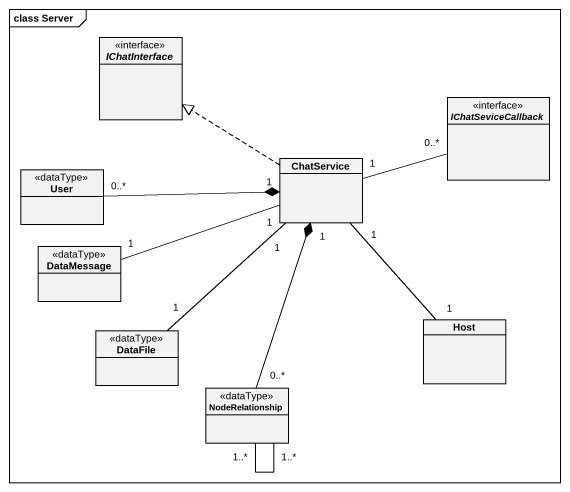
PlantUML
@startuml
mainframe class Server
hide circle
hide empty members
interface IChatInterface
interface IChatSeviceCallback
class User <<dataType>>
class ChatService
class DataMessage <<dataType>>
class Host
class DataFile <<dataType>>
class NodeRelationship <<dataType>>
User "0..*" -right-* "1" ChatService
ChatService .up.|> IChatInterface
ChatService "1" -right- "0..*" IChatSeviceCallback
DataMessage "1" -right- "1" ChatService
Host "1" -up- "1" ChatService
DataFile "1" -up- "1" ChatService
NodeRelationship "0..*" -up-* "1" ChatService
NodeRelationship "1..*" -- "1..*" NodeRelationship
@enduml
